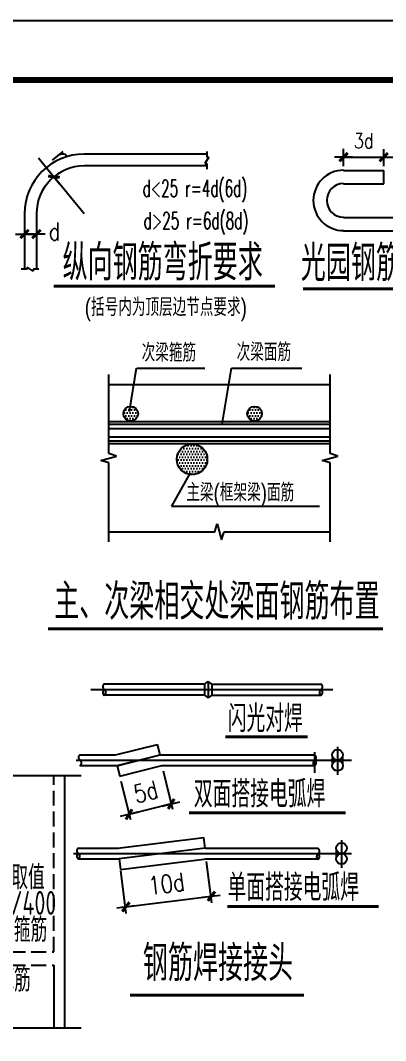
# Model space of a CAD drawing. Extents: x 250899 to 636064, y 268083 to 317384.
# Drawn here: x 426355 to 432480, y 296628 to 313733 of the extents above; entities that cross this region are included whole.
import ezdxf

# ---------------------------------------------------------------- set-up
doc = ezdxf.new("R2010")
doc.units = 0
doc.header["$LTSCALE"] = 1000
doc.header["$MEASUREMENT"] = 0
doc.linetypes.add('DASH', pattern=[0.35, 0.25, -0.1])
for name, color, linetype in [('BAR-TEXT', 7, 'Continuous'), ('OTHER', 7, 'Continuous'), ('PUB_DIM', 3, 'Continuous'), ('PUB_TEXT', 7, 'Continuous'), ('PUB_TITLE', 4, 'Continuous')]:
    doc.layers.add(name, color=color, linetype=linetype)
doc.styles.add('_HZTXT', font='gs_txt.shx', dxfattribs={"width": 0.8, "bigfont": 'gs_hztxt.shx'})
doc.styles.add('DIM_FONT', font='SIMPLEX.shx', dxfattribs={"width": 0.8})
doc.styles.add('HZ', font='txt', dxfattribs={"width": 0.8, "bigfont": 'hztxt'})
doc.styles.add('simplex', font='SIMPLEX.shx', dxfattribs={"width": 0.5})
doc.styles.add('TSSD_Rein', font='tssdeng.shx', dxfattribs={"width": 0.7, "bigfont": 'hztxt.shx'})
doc.dimstyles.new('AXIS', dxfattribs={"dimtxt": 300, "dimasz": 1, "dimexe": 250, "dimexo": 300, "dimgap": 150, "dimtad": 1, "dimdec": 0, "dimzin": 0, "dimdsep": 46, "dimtxsty": 'DIM_FONT', "dimblk": '_DIMX', "dimcen": 0.9, "dimse1": 1, "dimse2": 1, "dimclrt": 7, "dimadec": 0, "dimazin": 0, "dimtfac": 1, "dimtdec": 0, "dimtix": 1, "dimtmove": 2, "dimatfit": 3, "dimldrblk": '_DIMX', "dimfxl": 1, "dimtolj": 1, "dimtzin": 0, "dimarcsym": 0})
doc.dimstyles.new('NORMAL', dxfattribs={"dimtxt": 300, "dimasz": 1, "dimexe": 250, "dimexo": 300, "dimgap": 150, "dimtad": 1, "dimdec": 0, "dimzin": 0, "dimdsep": 46, "dimtxsty": 'DIM_FONT', "dimblk": '_DIMX', "dimcen": -100, "dimdle": 100, "dimclrt": 7, "dimadec": 0, "dimazin": 0, "dimtfac": 0.001125, "dimtdec": 0, "dimtix": 1, "dimtmove": 2, "dimatfit": 3, "dimldrblk": '_DIMX', "dimfxl": 1, "dimtolj": 1, "dimtzin": 0, "dimarcsym": 0})

# ---------------------------------------------------------------- blocks, each defined once
blk = doc.blocks.new('_DIMX')
blk.add_line((-150, 0), (150, 0))
at = {"const_width": 50}
blk.add_lwpolyline([(-70, -70), (70, 70)], dxfattribs=at)
blk = doc.blocks.new('*D167')
at = {"color": 0, "lineweight": -2, "transparency": 16777216}
for p, q in [((426660, 311429), (426918, 311113)), ((427424, 310492), (426918, 311112))]:
    blk.add_line(p, q, dxfattribs=at)
at = {"layer": 'Defpoints', "color": 0, "transparency": 16777216}
for p in [(426918, 311112), (427424, 310492)]:
    blk.add_point(p, dxfattribs=at)
at = {"color": 0, "lineweight": -2, "transparency": 16777216, "rotation": 309.1914597173702}
blk.add_blockref('_DIMX', (426918, 311112), dxfattribs=at)
at = {"color": 7, "transparency": 16777216, "insert": (427041, 311477), "char_height": 350, "attachment_point": 5, "rotation": 309.1915, "style": 'DIM_FONT'}
blk.add_mtext('\\A1;r', dxfattribs=at)
blk = doc.blocks.new('*D162')
at = {"layer": 'Defpoints', "color": 0, "transparency": 16777216}
for p in [(428176, 300421), (429124, 299626), (428417, 299451)]:
    blk.add_point(p, dxfattribs=at)
at = {"layer": 'PUB_DIM', "color": 0, "lineweight": -2, "transparency": 16777216}
blk.add_line((428883, 300596), (428177, 300422), dxfattribs=at)
for p, rotation in [((428884, 300596), 13.90918900134041), ((428176, 300421), 193.9091890013404)]:
    blk.add_blockref('_DIMX', p, dxfattribs=dict(at, rotation=rotation))
at = {"layer": 'PUB_DIM', "color": 7, "transparency": 16777216, "insert": (428458, 300800), "char_height": 300, "attachment_point": 5, "rotation": 13.9092, "style": 'DIM_FONT'}
blk.add_mtext('\\A1;5d', dxfattribs=at)
blk = doc.blocks.new('*D149')
at = {"layer": 'Defpoints', "color": 0, "transparency": 16777216}
for p in [(426423, 310151), (426423, 309151), (426623, 309151)]:
    blk.add_point(p, dxfattribs=at)
at = {"layer": 'PUB_DIM', "color": 0, "lineweight": -2, "transparency": 16777216}
for p, q in [((426422, 310151), (426421, 310151)), ((426623, 310151), (426423, 310151)), ((426624, 310151), (426625, 310151))]:
    blk.add_line(p, q, dxfattribs=at)
blk.add_blockref('_DIMX', (426423, 310151), dxfattribs=at)
at = {"layer": 'PUB_DIM', "color": 0, "lineweight": -2, "transparency": 16777216, "rotation": 180}
blk.add_blockref('_DIMX', (426623, 310151), dxfattribs=at)
at = {"layer": 'PUB_DIM', "color": 7, "transparency": 16777216, "insert": (426927, 310194), "char_height": 300, "attachment_point": 5, "style": 'DIM_FONT'}
blk.add_mtext('\\A1;d', dxfattribs=at)

msp = doc.modelspace()

# ---------------------------------------------------------------- hatches: boundary and pattern name
h = msp.add_hatch()
h.set_pattern_fill('DOTS', color=256, scale=768, style=0)
h.set_pattern_definition([(360, (394546.946, 313969.147), (24, 48), [0, -48])])
h.paths.add_polyline_path([(428081.7, 307138.4, 1.0000002), (428327.5, 307138.4, 1.0000002)])
h = msp.add_hatch()
h.set_pattern_fill('DOTS', color=256, scale=768, style=0)
h.set_pattern_definition([(360, (396625.3, 313969.147), (24, 48), [0, -48])])
h.paths.add_polyline_path([(430160.1, 307138.4, 1.0000002), (430405.8, 307138.4, 1.0000002)])
h = msp.add_hatch()
h.set_pattern_fill('DOTS', color=256, scale=768, style=0)
h.set_pattern_definition([(360, (377041.695, 318987.703), (24, 48), [0, -48])])
h.paths.add_polyline_path([(429489.8, 306375, 1), (428977.8, 306375, 1)])
h = msp.add_hatch()
h.set_pattern_fill('DOTS', color=256, scale=150, style=0)
h.set_pattern_definition([(360, (364129.229, 314450.614), (4.6875, 9.375), [0, -9.375])])
h.paths.add_polyline_path([(431673.6, 301328.8), (431673.6, 301328.9, -0.3275264), (431587.7, 301391.8, 0.0353101), (431583.8, 301328.8)])
h.paths.add_polyline_path([(431673.6, 301328.7), (431673.6, 301328.8), (431583.8, 301328.8, 0.0353525), (431588.7, 301265.8, -0.3245831)])
h.paths.add_polyline_path([(431764.1, 301328.8, 0.0362312), (431759.9, 301393.4, -0.3323882), (431673.6, 301328.9), (431673.6, 301328.8)])
h.paths.add_polyline_path([(431759.5, 301268.2, 0.0339717), (431764.1, 301328.8), (431673.6, 301328.8), (431673.6, 301328.7, -0.3220923)])
h = msp.add_hatch()
h.set_pattern_fill('DOTS', color=256, scale=150, style=0)
h.set_pattern_definition([(360, (364195.756, 314893.713), (4.6875, 9.375), [0, -9.375])])
h.paths.add_polyline_path([(431654.3, 299828.3, 0.0353101), (431650.3, 299765.3), (431740.2, 299765.3), (431740.2, 299765.4, -0.3275059)])
h.paths.add_polyline_path([(431740.2, 299765.3), (431740.2, 299765.3), (431650.3, 299765.3, 0.0353476), (431655.2, 299702.3, -0.3245758)])

# ---------------------------------------------------------------- linework, layer by layer
for p, q in [((429482.4, 311492.2), (427423.9, 311492.2)), ((429482.4, 311292.2), (427423.9, 311292.2)), ((426423.9, 310492.2), (426423.9, 309563.5)), ((426623.9, 310492.2), (426623.9, 309563.5)), ((429443, 302606), (427761.6, 302606)), ((429443, 302606), (429505.4, 302650.9)), ((429443, 302606), (429443.3, 302418.1)), ((429568, 302606.2), (429505.4, 302650.9)), ((429505.4, 302650.9), (429505.9, 302373.4)), ((429568, 302606.2), (431395.2, 302606.2)), ((429568, 302606.2), (429568.3, 302418.3)), ((429443, 302418), (427761.6, 302418)), ((429443.3, 302418.1), (429505.9, 302373.4)), ((429568.3, 302418.3), (429505.9, 302373.4)), ((429568, 302418.2), (431395.2, 302418.2)), ((427948, 301418.8), (428656.3, 301592.4)), ((428698.9, 301418.8), (428656.3, 301592.4)), ((427354.1, 301418.8), (427948, 301418.8)), ((427976.9, 301236.6), (428696.9, 301418.8)), ((427980.6, 301238.8), (428700.6, 301419.2)), ((428696.9, 301418.8), (431289.7, 301418.8)), ((431289.7, 301465.6), (431289.7, 301119.3)), ((427354.1, 301238.8), (427980.6, 301238.8)), ((427976.9, 301236.6), (428019.9, 301063)), ((428019.9, 301063), (428729.5, 301238.8)), ((428729.5, 301238.8), (431289.7, 301238.8)), ((427097.5, 296841.3), (427097.5, 301069)), ((427991.4, 299854), (429431.4, 300034)), ((429453.7, 299855.3), (429431.4, 300034)), ((427327.9, 299855.3), (428002.5, 299855.3)), ((429453.7, 299855.3), (428013.7, 299675.3)), ((429453.7, 299855.3), (431348.4, 299855.3)), ((427327.9, 299675.3), (428013.7, 299675.3)), ((428013.7, 299675.3), (428036, 299496.7)), ((428036, 299496.7), (429476, 299676.7)), ((429464.9, 299675.3), (431348.4, 299675.3)), ((426917, 298118.2), (426917.5, 298118.7)), ((426917, 297894), (426917.5, 297893.5)), ((426917.5, 297893.5), (426917.5, 296841.3))]:
    msp.add_line(p, q)
at = {"color": 1}
for p, q in [((429482.4, 311534.1), (429482.4, 311438)), ((429515.2, 311438), (429448.5, 311334.9)), ((429448.5, 311334.9), (429482.4, 311334.9)), ((429482.4, 311438), (429515.2, 311438)), ((429482.4, 311334.9), (429482.4, 311236.4)), ((426467.4, 309597.4), (426467.4, 309563.5)), ((426570.5, 309530.6), (426467.4, 309597.4)), ((426467.4, 309563.5), (426368.9, 309563.5)), ((426570.5, 309563.5), (426570.5, 309530.6)), ((426666.6, 309563.5), (426570.5, 309563.5)), ((427836.4, 306961.6), (431549.6, 306961.6)), ((427836.4, 306888.9), (431549.6, 306888.9)), ((427836.4, 306752.3), (431549.6, 306752.3)), ((427836.4, 306684.3), (431549.6, 306684.3)), ((431596.4, 302512), (427536.6, 302512)), ((431673.6, 301554.1), (431673.6, 301086.9)), ((427287.5, 301328.8), (431910.6, 301328.8)), ((431740.2, 299990.7), (431740.2, 299523.4)), ((427243.9, 299765.3), (431910.6, 299765.3))]:
    msp.add_line(p, q, dxfattribs=at)
at = {"color": 3}
for p, q in [((431774.1, 311290.3), (431774.1, 311581.6)), ((432449.1, 311290.3), (432449.1, 311576.7)), ((428182.3, 307176.3), (428303.7, 307904.6)), ((428306, 307904.6), (429450.4, 307904.6)), ((429738.6, 306961.6), (429895.8, 307904.6)), ((429895.8, 307904.6), (431074.6, 307904.6)), ((429201.2, 306148.7), (428889.3, 305586.1)), ((428889.3, 305586.1), (431368.7, 305586.1)), ((428748.5, 301152.8), (428908.3, 300507.4)), ((428041.1, 300977.2), (428199.8, 300336.3)), ((429564.3, 298939.5), (429478.1, 299629.1)), ((428128.8, 298761.2), (428039.8, 299473.5))]:
    msp.add_line(p, q, dxfattribs=at)
at = {"color": 255}
for p, q in [((431774.1, 311218.6), (432449.1, 311218.6)), ((432449.1, 310993.6), (432449.1, 311218.6)), ((431774.1, 310993.6), (432449.1, 310993.6)), ((431774.1, 310431.1), (433267.5, 310431.1)), ((431774.1, 310206.1), (433267.5, 310206.1)), ((427836.4, 307626.4), (431549.6, 307626.4)), ((427836.4, 307008.4), (431549.6, 307008.4)), ((427836.4, 306639.8), (431549.6, 306639.8))]:
    msp.add_line(p, q, dxfattribs=at)
at = {"linetype": 'DASH'}
msp.add_line((426917.5, 298118.7), (426917.5, 301069), dxfattribs=at)
at = {"color": 7, "linetype": 'DASH'}
for p, q in [((402387.9, 298118.2), (426917, 298118.2)), ((402387.9, 297894), (426917, 297894))]:
    msp.add_line(p, q, dxfattribs=at)
at = {"color": 3, "const_width": 50}
for points in [[(426819.4, 303532.1), (432434.6, 303532.1)], [(429790.9, 301720.5), (431175.6, 301720.5)], [(429180.2, 300445.1), (431812.7, 300445.1)], [(429823.8, 298877), (432366.1, 298877)], [(428190.4, 297389.1), (431111.4, 297389.1)]]:
    msp.add_lwpolyline(points, dxfattribs=at)
at = {"color": 255}
for centre in [(428204.6, 307138.4), (430283, 307138.4)]:
    msp.add_circle(centre, 122.9, dxfattribs=at)
for centre, radius in [((429233.8, 306375), 256), ((431673.6, 301418.9), 90), ((431674.5, 301238.7), 90), ((431740.1, 299855.4), 90), ((431741, 299675.3), 90)]:
    msp.add_circle(centre, radius)
for centre, radius, start, end in [((427423.9, 310492.2), 1000, 90, 180), ((427423.9, 310492.2), 800, 90, 180), ((427787.1, 302561), 52, 119.66654, 240.66664), ((431369.4, 302561), 52, 299.33336, 60.33346), ((427793.4, 302467), 58.2, 123.0916, 236.9084), ((427729.6, 302467), 58.2, 303.0916, 56.9084), ((431426.9, 302467), 58.2, 123.0916, 236.9084), ((431363.2, 302467), 58.2, 303.0916, 56.9084), ((427380.5, 301375.9), 52.2, 120.39889, 239.60111), ((431263.3, 301373.8), 52.2, 300.39889, 59.60111), ((432031.2, 301332.1), 447.5, 172.33718, 188.52401), ((431316.6, 301332.1), 447.5, 351.79094, 7.87364), ((427327.7, 301282.7), 52.2, 300.39889, 59.60111), ((431316.1, 301282.7), 52.2, 120.39889, 239.60111), ((431263.3, 301282.7), 52.2, 300.39889, 59.60111), ((427354.3, 299810.6), 52.2, 120.39889, 239.60111), ((431322, 299803.3), 52.2, 300.39889, 59.60111), ((427354.3, 299720.3), 52.2, 120.39889, 239.60111), ((427301.5, 299720.3), 52.2, 300.39889, 59.60111), ((431374.8, 299712.2), 52.2, 120.39889, 239.60111), ((431322, 299712.2), 52.2, 300.39889, 59.60111), ((432097.8, 299768.7), 447.5, 172.33718, 188.52401)]:
    msp.add_arc(centre, radius, start, end)
for radius in [506.2, 281.2]:
    msp.add_arc((431774.1, 310714.9), radius, 90, 270, dxfattribs=at)
at = {"layer": 'BAR-TEXT', "const_width": 50}
for points in [[(426913.2, 309276.4), (430626.8, 309276.4)], [(431092.9, 309231.1), (434598.2, 309231.1)]]:
    msp.add_lwpolyline(points, dxfattribs=at)
at = {"layer": 'OTHER'}
for p, q in [((427836.4, 306470.4), (427836.4, 307794.4)), ((431549.6, 306470.4), (431549.6, 307794.4)), ((427704.4, 306356.4), (427968.4, 306428.4)), ((427836.4, 306314.4), (427704.4, 306356.4)), ((427968.4, 306428.4), (427836.4, 306470.4)), ((431417.6, 306356.4), (431681.6, 306428.4)), ((431549.6, 306314.4), (431417.6, 306356.4)), ((431681.6, 306428.4), (431549.6, 306470.4)), ((427836.4, 304990.4), (427836.4, 306314.4)), ((431549.6, 304990.4), (431549.6, 306314.4)), ((427836.4, 305158.4), (429615, 305158.4)), ((429615, 305158.4), (429657, 305290.4)), ((429657, 305290.4), (429729, 305026.4)), ((429729, 305026.4), (429771, 305158.4)), ((429771, 305158.4), (431549.6, 305158.4)), ((427372.9, 301069), (414851.9, 301069)), ((414851.9, 296841.3), (427372.9, 296841.3))]:
    msp.add_line(p, q, dxfattribs=at)
at = {"layer": 'PUB_TITLE'}
msp.add_lwpolyline([(384081.7, 271733.2), (384081.7, 313733.2), (443481.7, 313733.2), (443481.7, 271733.2)], close=True, dxfattribs=at)
at = {"layer": 'PUB_TITLE', "const_width": 100}
msp.add_lwpolyline([(386581.7, 272733.2), (442481.7, 272733.2), (442481.7, 312733.2), (386581.7, 312733.2)], close=True, dxfattribs=at)

# ---------------------------------------------------------------- texts
at = {"width": 0.7}
for s, height, style, p in [('纵向钢筋弯折要求', 600, 'HZ', (427061.3, 309373.6)), ('光园钢筋弯钩形式', 600, 'HZ', (431057.7, 309363.5)), ('主、次梁相交处梁面钢筋布置', 600, 'HZ', (426921.2, 303687.1)), ('闪光对焊', 450, 'HZ', (429831.9, 301801)), ('双面搭接电弧焊', 450, 'HZ', (429264.6, 300537.3)), ('只代表本跨取值', 400, 'TSSD_Rein', (424803.2, 299164)), ('单面搭接电弧焊', 450, 'HZ', (429828.6, 298970.1)), ('250X600/400', 400, 'TSSD_Rein', (424837.5, 298737.2)), ('\x828@100 箍筋', 400, 'TSSD_Rein', (424816.6, 298285.3)), ('钢筋焊接接头', 600, 'HZ', (428409.5, 297626.3)), ('底筋', 400, 'TSSD_Rein', (425968.7, 297450.5))]:
    msp.add_text(s, height=height, rotation=360, dxfattribs=dict(at, style=style)).set_placement(p)
at = {"layer": 'PUB_TEXT'}
for s, height, style, width, p in [('d<25 r=4d(6d)', 280, 'simplex', 0.6, (428405, 310777.4)), ('d>25 r=6d(8d)', 280, 'simplex', 0.6, (428422.8, 310235.5)), ('(括号内为顶层边节点要求)', 300, '_HZTXT', 0.8, (427433.3, 308775.6)), ('次梁箍筋', 300, '_HZTXT', 0.8, (428388.6, 308013.5)), ('次梁面筋', 300, '_HZTXT', 0.8, (429982.2, 308020.9)), ('主梁(框架梁)面筋', 300, '_HZTXT', 0.8, (429137.9, 305668.7))]:
    msp.add_text(s, height=height, rotation=360, dxfattribs=dict(at, style=style, width=width)).set_placement(p)

# ---------------------------------------------------------------- dimensions: what is measured, and where the dimension line sits
dim = msp.add_radius_dim(center=(427423.9, 310492.2), mpoint=(426918.4, 311112.2), text='r', dimstyle='NORMAL', override={"dimtxt": 350})
dim.commit()
dim.dimension.update_dxf_attribs({"geometry": '*D167', "text_midpoint": (427040.5, 311476.7)})
at = {"layer": 'PUB_DIM'}
msp.add_aligned_dim(p1=(431774.1, 312940.8), p2=(432449.1, 312940.8), distance=-1500, text='3d', dimstyle='AXIS', override={"dimtxt": 250}, dxfattribs=at).render()
dim = msp.add_linear_dim(base=(426423.2, 310150.6), p1=(426623.2, 309150.6), p2=(426423.2, 309150.6), angle=180, text='d', dimstyle='AXIS', dxfattribs=at)
dim.commit()
dim.dimension.update_dxf_attribs({"geometry": '*D149', "text_midpoint": (426926.7, 310194), "dimtype": 129})
dim = msp.add_aligned_dim(p1=(429124.1, 299625.8), p2=(428416.7, 299450.6), distance=-1000, text='5d', dimstyle='AXIS', dxfattribs=at)
dim.commit()
dim.dimension.update_dxf_attribs({"geometry": '*D162', "text_midpoint": (428457.9, 300800.1)})
msp.add_aligned_dim(p1=(427999.4, 299862.2), p2=(429434.7, 300041.7), distance=-1000, text='10d', dimstyle='AXIS', dxfattribs=at).render()

doc.saveas('drawing.dxf')
